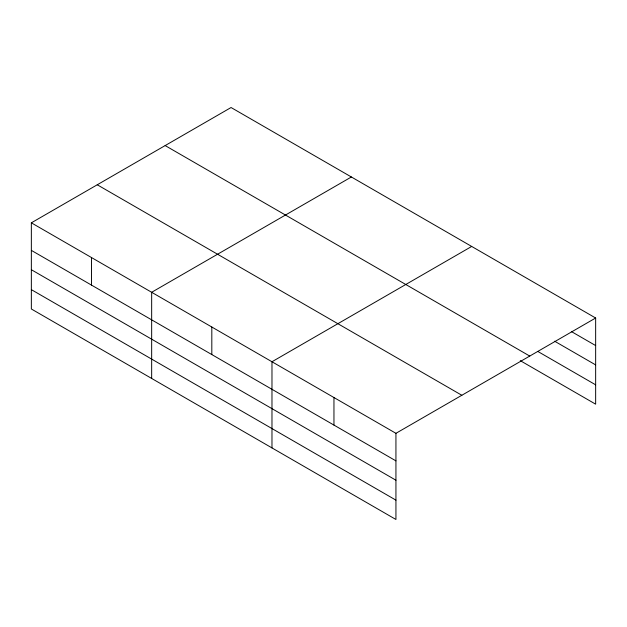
<?xml version="1.0" encoding="UTF-8"?>
<svg xmlns="http://www.w3.org/2000/svg" width="627" height="627" viewBox="0 0 627 627"><rect width="100%" height="100%" fill="white"/><g stroke="black" fill="none" stroke-linecap="round" stroke-linejoin="round"><path stroke-width="0.94" d="M395.935 480.211L395.935 433.32L31.35 222.828L31.35 308.986L395.935 519.477L395.935 480.211L31.35 269.72M520.269 360.65L595.65 404.172L595.65 318.014L231.065 107.523L31.35 222.828M351.379 176.986L151.663 292.284L151.663 378.449M471.692 246.442L271.977 361.748L271.977 447.913M395.935 433.32L595.65 318.014M571.362 331.534L595.65 345.563M554.613 341.206L595.65 364.906M537.856 351.465L595.65 384.829M165.16 145.574L529.744 356.065M97.256 184.777L461.84 395.269M31.35 250.377L395.935 460.869M31.35 289.643L395.935 500.134M333.956 397.534L333.956 425.082M211.816 327.02L211.816 354.568M91.503 257.556L91.503 285.105"/></g></svg>
